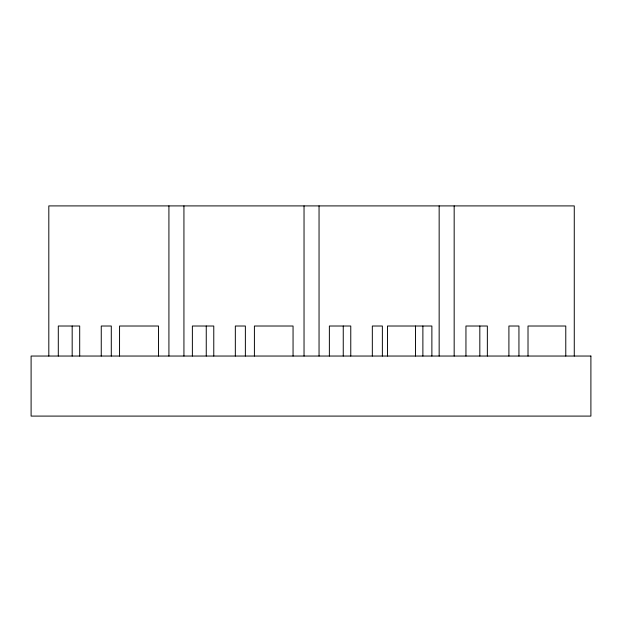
<?xml version="1.0" encoding="UTF-8"?>
<svg xmlns="http://www.w3.org/2000/svg" width="622" height="622" viewBox="0 0 622 622"><rect width="100%" height="100%" fill="white"/><g stroke="black" fill="none" stroke-linecap="round" stroke-linejoin="round"><path stroke-width="0.93" d="M574.269 356.041L574.269 205.905L48.811 205.905L48.811 356.041M565.779 356.041L565.779 326.014L528.016 326.014L528.016 356.041M518.942 356.041L518.942 326.014L508.913 326.014L508.905 356.041M487.353 356.041L487.353 326.014L465.948 326.014L465.948 356.041M479.826 326.014L479.826 356.041M454.169 205.905L454.169 356.041M439.155 205.905L439.155 356.041M431.878 356.041L431.878 326.014L387.483 326.014L387.483 356.041M422.882 326.014L422.882 356.041M415.512 326.014L415.512 356.041M382.367 356.041L382.367 326.014L372.329 326.014L372.329 356.041M350.769 356.041L350.769 326.014L329.372 326.014L329.372 356.041M343.251 326.014L343.251 356.041M319.047 205.905L319.047 356.041M304.034 205.905L304.034 356.041M293.055 356.041L293.055 326.014L254.406 326.014L254.406 356.041M245.371 356.041L245.371 326.014L235.334 326.014L235.334 356.041M213.774 356.041L213.774 326.014L192.377 326.014L192.377 356.041M206.255 326.014L206.255 356.041M183.933 205.905L183.933 356.041M168.92 205.905L168.92 356.041M158.517 356.041L158.517 326.014L119.564 326.014L119.548 356.041M111.291 356.041L111.291 326.014L101.262 326.014L101.254 356.041M79.694 356.041L79.694 326.014L58.297 326.014L58.297 356.041M72.175 326.014L72.175 356.041M590.9 356.041L31.1 356.041L31.1 416.095L590.9 416.095L590.9 356.041"/></g></svg>
